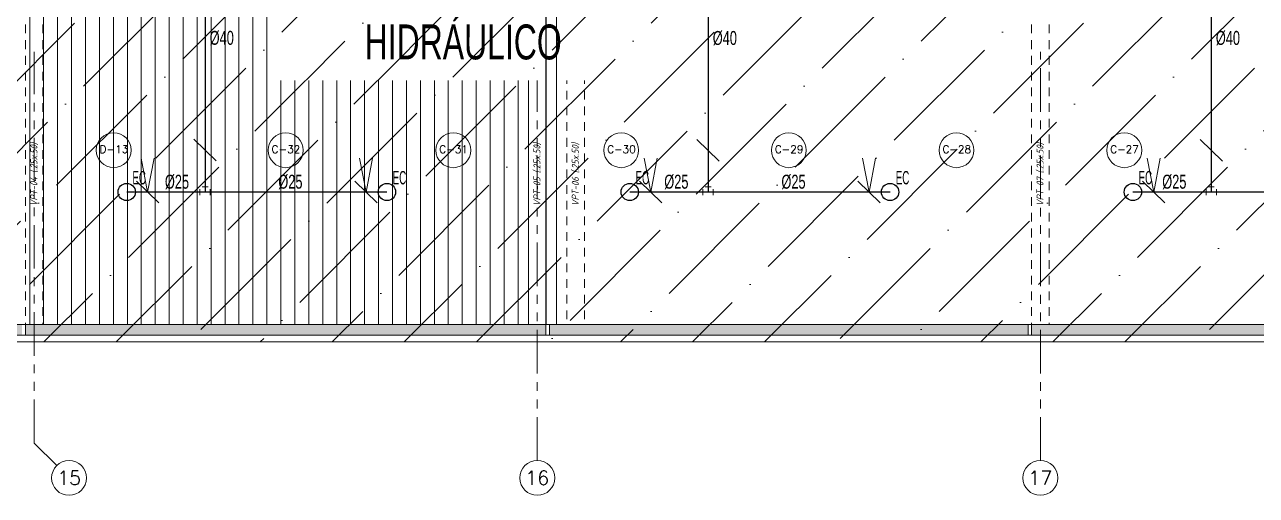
# Model space of a CAD drawing. Header units: millimetres. Extents: x 2085 to 2829, y 1352 to 1631.
# Drawn here: x 2195.96 to 2213.61, y 1440.64 to 1447.39 of the extents above; entities that cross this region are included whole.
import ezdxf
from ezdxf.enums import TextEntityAlignment as Align

# ---------------------------------------------------------------- set-up
doc = ezdxf.new("R2010")
doc.units = ezdxf.units.MM
for name, pattern in [('HIDDEN', [0.375, 0.25, -0.125]), ('HIDDEN2', [0.1875, 0.125, -0.0625]), ('PHANTOM', [2.5, 1.25, -0.25, 0.25, -0.25, 0.25, -0.25]), ('PHANTOM2', [1.25, 0.625, -0.125, 0.125, -0.125, 0.125, -0.125])]:
    doc.linetypes.add(name, pattern=pattern)
doc.layers.get('0').update_dxf_attribs({"color": 251, "lineweight": 9})
for name, color, linetype, lineweight in [('000 SOS 911 - ACCESORIOS ACI', 3, 'Continuous', 20), ('000 SOS 911 ROCIADORES', 5, 'Continuous', 25), ('000 SOS 911 TEXTOS ACI', 7, 'Continuous', 9), ('000 SOS 911 TUBERIA ACI', 3, 'Continuous', 25), ('A-EJES', 251, 'PHANTOM', 9), ('A-ESTRUCTURA-HATCH', 251, 'Continuous', 13), ('A-ESTRUCTURA-PLACAS', 251, 'Continuous', 13), ('A-ESTRUCTURA-VIGAS', 251, 'HIDDEN2', 13), ('A-HATCH', 251, 'Continuous', 9), ('A-LINEAS', 251, 'Continuous', 9), ('A-MUROS', 251, 'Continuous', 9), ('A-NUMERO ESTAC', 251, 'Continuous', 13), ('A-TEXTO-INDICACIONES', 251, 'Continuous', 13)]:
    doc.layers.add(name, color=color, linetype=linetype, lineweight=lineweight)
doc.layers.add('A_50_Vigas Chata', color=251, linetype='HIDDEN', lineweight=13, plot=False)
doc.styles.add('APPIA -TEXTOS-GENERALES', font='isocp.shx', dxfattribs={"oblique": 15})
doc.styles.add('PIPE', font='ARIALN.TTF', dxfattribs={"width": 0.8})
doc.styles.add('ROMANS', font='romans.shx', dxfattribs={"width": 0.8})

# ---------------------------------------------------------------- blocks, each defined once
blk = doc.blocks.new('EST P2')
at = {"layer": 'A-ESTRUCTURA-HATCH'}
h = blk.add_hatch(color=256, dxfattribs=at)
h.dxf.hatch_style = 1
h.paths.add_polyline_path([(-19.425, 5.95), (-23.374, 5.95), (-23.374, 5), (-25.49, 5), (-25.49, 4.85), (-23.224, 4.85), (-23.224, 5.75), (-19.575, 5.75), (-19.575, 4.85), (-18.03, 4.85), (-18.03, 5), (-19.425, 5)])
h.paths.add_polyline_path([(-25.54, 5), (-32.4, 5), (-32.4, 4.85), (-25.54, 4.85)])
h.paths.add_polyline_path([(-32.45, 5), (-39.91, 5), (-39.91, 4.85), (-32.45, 4.85)])
h.paths.add_polyline_path([(-39.96, 5), (-44.735, 5), (-44.735, 4.85), (-39.96, 4.85)])
h.paths.add_polyline_path([(-44.785, 5.05), (-45.035, 5.05), (-45.035, 0.15), (-47.24, 0.15), (-47.24, -0.15), (-44.785, -0.15)])
h.paths.add_polyline_path([(-46.99, -0.2), (-47.24, -0.2), (-47.24, -6.1), (-46.99, -6.1)])
h.paths.add_polyline_path([(-46.99, -6.15), (-47.24, -6.15), (-47.24, -11.4), (-46.99, -11.4)])
h.paths.add_polyline_path([(-39.96, -11.15), (-46.94, -11.15), (-46.94, -11.3), (-39.96, -11.3)])
h.paths.add_polyline_path([(-32.45, -11.15), (-39.91, -11.15), (-39.91, -11.3), (-32.45, -11.3)])
h.paths.add_polyline_path([(-25.54, -11.15), (-32.4, -11.15), (-32.4, -11.3), (-25.54, -11.3)])
h.paths.add_polyline_path([(-18.03, -11.15), (-25.49, -11.15), (-25.49, -11.3), (-18.03, -11.3)])
h.paths.add_polyline_path([(-11.12, -11.15), (-17.98, -11.15), (-17.98, -11.3), (-11.12, -11.3)])
h.paths.add_polyline_path([(-3.61, -11.15), (-11.07, -11.15), (-11.07, -11.3), (-3.61, -11.3)])
h.paths.add_polyline_path([(3.6, -11.15), (-3.56, -11.15), (-3.56, -11.3), (3.6, -11.3)])
h.paths.add_polyline_path([(12.2, -11.15), (3.65, -11.15), (3.65, -11.3), (12.2, -11.3)])
h.paths.add_polyline_path([(18.02, -11.15), (12.25, -11.15), (12.25, -11.3), (18.02, -11.3)])
h.paths.add_polyline_path([(23.02, -11.15), (18.07, -11.15), (18.07, -11.3), (23.02, -11.3)])
h.paths.add_polyline_path([(30.23, -11.15), (23.07, -11.15), (23.07, -11.3), (30.23, -11.3)])
h.paths.add_polyline_path([(35.53, -11.15), (30.28, -11.15), (30.28, -11.3), (35.53, -11.3)])
h.paths.add_polyline_path([(43.04, -11.15), (35.58, -11.15), (35.58, -11.3), (43.04, -11.3)])
h.paths.add_polyline_path([(49.95, -11.15), (43.09, -11.15), (43.09, -11.3), (49.95, -11.3)])
h.paths.add_polyline_path([(57.46, -11.15), (50, -11.15), (50, -11.3), (57.46, -11.3)])
h.paths.add_polyline_path([(64.37, -11.15), (57.51, -11.15), (57.51, -11.3), (64.37, -11.3)])
h.paths.add_polyline_path([(71.88, -11.15), (64.42, -11.15), (64.42, -11.3), (71.88, -11.3)])
h.paths.add_polyline_path([(59.801, -0.15), (60.001, -0.15, -0.616916), (65.272, 2.496), (65.272, -0.15), (65.422, -0.15), (65.422, 2.378, -0.221665), (66.601, -0.15), (66.801, -0.15, 0.99999)], flags=0)
h.paths.add_polyline_path([(72.801, -0.15), (73.001, -0.15, 1), (53.601, -0.15), (53.801, -0.15, -1)])
h.paths.add_polyline_path([(53.376, 5), (51.865, 5), (51.865, 4.85), (53.376, 4.85)])
h.paths.add_polyline_path([(51.865, 5), (47.915, 5), (47.915, -0.15), (50.25, -0.15), (50.25, 0), (48.065, 0), (48.065, 2.05), (50.015, 2.05), (50.015, 2.2), (48.065, 2.2), (48.065, 4.85), (51.715, 4.85), (51.715, 1.9), (51.865, 1.9), (51.865, 4.85), (51.865, 4.85)])
h.paths.add_polyline_path([(47.865, 5), (43.09, 5), (43.09, 4.85), (47.865, 4.85)])
h.paths.add_polyline_path([(43.04, 5), (35.58, 5), (35.58, 4.85), (43.04, 4.85)])
h.paths.add_polyline_path([(32.726, 5.95), (28.776, 5.95), (28.776, 5), (23.07, 5), (23.07, 4.85), (28.926, 4.85), (28.926, 5.75), (32.576, 5.75), (32.576, 4.85), (35.53, 4.85), (35.53, 5), (32.726, 5)])
h.paths.add_polyline_path([(23.02, 5), (18.07, 5), (18.07, 4.85), (23.02, 4.85)])
h.paths.add_polyline_path([(18.02, 5), (12.25, 5), (12.25, 4.85), (18.02, 4.85)])
h.paths.add_polyline_path([(12.2, 5), (5.876, 5), (5.876, 4.85), (12.2, 4.85)])
h.paths.add_polyline_path([(3.775, 5), (-3.56, 5), (-3.56, 4.85), (-0.175, 4.85), (-0.175, -0.151), (1.925, -0.151), (1.925, 0), (-0.025, 0), (-0.025, 2.05), (3.775, 2.05), (3.775, 2.2), (-0.025, 2.2), (-0.025, 4.85), (3.625, 4.85), (3.625, 3.2), (3.775, 3.2)])
h.paths.add_polyline_path([(-3.61, 5), (-11.07, 5), (-11.07, 4.85), (-3.61, 4.85)])
h.paths.add_polyline_path([(-11.12, 5), (-17.98, 5), (-17.98, 4.85), (-11.12, 4.85)])
at = {"layer": 'A-ESTRUCTURA-PLACAS'}
for p, q in [((43.04, -11.15), (43.04, -11.3)), ((49.95, -11.15), (49.95, -11.3)), ((50, -11.15), (50, -11.3))]:
    blk.add_line(p, q, dxfattribs=at)
for points in [[(43.04, -11.3), (35.58, -11.3), (35.58, -11.15), (43.04, -11.15)], [(43.09, -11.3), (43.09, -11.15), (49.95, -11.15)], [(50, -11.15), (57.46, -11.15)], [(49.95, -11.3), (43.09, -11.3)], [(57.46, -11.3), (50, -11.3)]]:
    blk.add_lwpolyline(points, dxfattribs=at)
at = {"layer": 'A-ESTRUCTURA-VIGAS'}
for points in [[(43.34, -6.45), (43.34, -11.15)], [(43.59, -6.45), (43.59, -11.15)], [(35.58, -6.85), (35.58, -11.15)], [(35.83, -6.85), (35.83, -11.15)], [(42.79, -6.85), (42.79, -11.15)], [(43.04, -6.85), (43.04, -11.15)], [(50, -6.85), (50, -11.15)], [(50.25, -6.85), (50.25, -11.15)]]:
    blk.add_lwpolyline(points, dxfattribs=at)
at = {"layer": 'A_50_Vigas Chata', "char_height": 0.1, "attachment_point": 5, "rotation": 90, "style": 'APPIA -TEXTOS-GENERALES'}
for s, insert in [('VPT-04 (.25x.50)', (35.705, -9)), ('VPT-05 (.25x.50)', (42.915, -9)), ('VPT-06 (.25x.50)', (43.465, -9)), ('VPT-07 (.25x.50)', (50.125, -9))]:
    blk.add_mtext(s, dxfattribs=dict(at, insert=insert))
blk = doc.blocks.new('EJES 1P')
at = {"layer": 'A-EJES', "linetype": 'PHANTOM2'}
blk.add_line((81.038, -18.221), (80.714, -17.898), dxfattribs=at)
for points in [[(80.714, -17.898), (80.714, -12.292)], [(87.924, -18.151), (87.924, -12.292)], [(95.134, -18.151), (95.134, -12.292)]]:
    blk.add_lwpolyline(points, dxfattribs=at)
at = {"layer": 'A-EJES', "linetype": 'Continuous'}
for centre in [(81.214, -18.398), (87.924, -18.398), (95.134, -18.398)]:
    blk.add_circle(centre, 0.25, dxfattribs=at)
at = {"layer": 'A-EJES', "linetype": 'Continuous', "style": 'ROMANS'}
for s, p in [('15', (81.214, -18.398)), ('16', (87.924, -18.398)), ('17', (95.134, -18.398))]:
    blk.add_text(s, height=0.2, dxfattribs=at).set_placement(p, align=Align.MIDDLE_CENTER)
blk = doc.blocks.new('EJE')
at = {"linetype": 'Continuous'}
blk.add_circle((0, 0), 0.5, dxfattribs=at)
at = {"layer": 'A-TEXTO-INDICACIONES', "style": 'ROMANS'}
blk.add_attdef('EJE', text='', height=0.22, rotation=0, dxfattribs=at).set_placement((0.007, 0.028), align=Align.MIDDLE_CENTER)

msp = doc.modelspace()

# ---------------------------------------------------------------- hatches: boundary and pattern name
at = {"layer": 'A-HATCH'}
h = msp.add_hatch(dxfattribs=at)
h.set_pattern_fill('_USER', color=256, scale=0.2, angle=90, pattern_type=0)
h.set_pattern_definition([(90, (2203.43017, 1451.08656), (-0.2, 1e-17), [])])
h.paths.add_polyline_path([(2171.5, 1459.088), (2171.5, 1443.088), (2203.18, 1443.088), (2203.18, 1459.088)])

# ---------------------------------------------------------------- linework, layer by layer
at = {"layer": '000 SOS 911 - ACCESORIOS ACI', "color": 8}
for p, q in [((2198.704, 1445.434), (2198.384, 1445.745)), ((2205.914, 1445.431), (2205.594, 1445.742)), ((2213.124, 1445.432), (2212.804, 1445.743)), ((2197.721, 1444.988), (2197.628, 1445.475)), ((2197.721, 1444.988), (2197.813, 1445.475)), ((2200.851, 1444.988), (2200.758, 1445.475)), ((2200.851, 1444.988), (2200.943, 1445.475)), ((2204.931, 1444.988), (2204.838, 1445.475)), ((2204.931, 1444.988), (2205.023, 1445.475)), ((2208.061, 1444.988), (2207.968, 1445.475)), ((2208.061, 1444.988), (2208.153, 1445.475)), ((2212.141, 1444.988), (2212.048, 1445.475)), ((2212.141, 1444.988), (2212.233, 1445.475)), ((2197.881, 1444.832), (2197.56, 1445.143)), ((2198.501, 1445.062), (2198.587, 1445.062)), ((2198.587, 1445.062), (2198.501, 1445.062)), ((2198.544, 1445.062), (2198.544, 1444.988)), ((2198.544, 1445.062), (2198.544, 1444.988)), ((2201.011, 1444.832), (2200.69, 1445.143)), ((2205.091, 1444.832), (2204.77, 1445.143)), ((2205.711, 1445.062), (2205.797, 1445.062)), ((2205.797, 1445.062), (2205.711, 1445.062)), ((2205.754, 1445.062), (2205.754, 1444.988)), ((2205.754, 1445.062), (2205.754, 1444.988)), ((2208.221, 1444.832), (2207.9, 1445.143)), ((2212.301, 1444.832), (2211.98, 1445.143)), ((2212.921, 1445.062), (2213.007, 1445.062)), ((2213.007, 1445.062), (2212.921, 1445.062)), ((2212.964, 1445.062), (2212.964, 1444.988)), ((2212.964, 1445.062), (2212.964, 1444.988)), ((2198.47, 1444.945), (2198.47, 1445.031)), ((2198.47, 1444.988), (2198.544, 1444.988)), ((2198.618, 1444.988), (2198.544, 1444.988)), ((2198.618, 1444.945), (2198.618, 1445.031)), ((2205.68, 1444.945), (2205.68, 1445.031)), ((2205.68, 1444.988), (2205.754, 1444.988)), ((2205.828, 1444.988), (2205.754, 1444.988)), ((2205.828, 1444.945), (2205.828, 1445.031)), ((2212.89, 1444.945), (2212.89, 1445.031)), ((2212.89, 1444.988), (2212.964, 1444.988)), ((2213.038, 1444.988), (2212.964, 1444.988)), ((2213.038, 1444.945), (2213.038, 1445.031))]:
    msp.add_line(p, q, dxfattribs=at)
at = {"layer": '000 SOS 911 ROCIADORES', "color": 8}
for centre in [(2197.421, 1444.988), (2197.421, 1444.988), (2201.151, 1444.988), (2201.151, 1444.988), (2204.631, 1444.988), (2204.631, 1444.988), (2208.361, 1444.988), (2208.361, 1444.988), (2211.841, 1444.988), (2211.841, 1444.988)]:
    msp.add_circle(centre, 0.124, dxfattribs=at)
at = {"layer": '000 SOS 911 TUBERIA ACI', "color": 8}
for points in [[(2198.544, 1457.138), (2198.544, 1444.988)], [(2205.754, 1457.138), (2205.754, 1444.988)], [(2212.964, 1452.094), (2212.964, 1444.988)], [(2201.151, 1444.988), (2197.421, 1444.988)], [(2208.361, 1444.988), (2204.631, 1444.988)], [(2215.571, 1444.988), (2211.841, 1444.988)]]:
    msp.add_lwpolyline(points, dxfattribs=at)
at = {"layer": 'A-LINEAS'}
msp.add_lwpolyline([(2171.5, 1459.088), (2171.5, 1443.088), (2203.18, 1443.088), (2203.18, 1459.088)], close=True, dxfattribs=at)
at = {"layer": 'A-MUROS'}
for p, q in [((2232.266, 1443.088), (2113.4, 1443.088)), ((2113.4, 1442.938), (2232.266, 1442.938))]:
    msp.add_line(p, q, dxfattribs=at)

# ---------------------------------------------------------------- block references
for name, p in [('EJES 1P', (2115.381, 1459.288)), ('EST P2', (2160.39, 1454.238))]:
    msp.add_blockref(name, p)
at = {"layer": 'A-NUMERO ESTAC', "color": 8, "xscale": 0.5, "yscale": 0.5, "zscale": 0.5}
for p, values in [((2197.235, 1445.588, 0), {'EJE': 'D-13'}), ((2199.7, 1445.587), {'EJE': 'C-32'}), ((2202.103, 1445.587), {'EJE': 'C-31'}), ((2204.508, 1445.587), {'EJE': 'C-30'}), ((2206.91, 1445.587), {'EJE': 'C-29'}), ((2209.313, 1445.587), {'EJE': 'C-28'}), ((2211.718, 1445.587), {'EJE': 'C-27'})]:
    msp.add_blockref('EJE', p, dxfattribs=at).add_auto_attribs(values)

# ---------------------------------------------------------------- texts
at = {"layer": '000 SOS 911 ROCIADORES', "color": 8, "style": 'PIPE', "width": 0.641273}
for p, p2 in [((2197.503, 1445.098), (2197.697, 1445.098)), ((2197.503, 1445.098), (2197.697, 1445.098)), ((2201.233, 1445.098), (2201.427, 1445.098)), ((2201.233, 1445.098), (2201.427, 1445.098)), ((2204.713, 1445.098), (2204.907, 1445.098)), ((2204.713, 1445.098), (2204.907, 1445.098)), ((2208.443, 1445.098), (2208.637, 1445.098)), ((2208.443, 1445.098), (2208.637, 1445.098)), ((2211.923, 1445.098), (2212.117, 1445.098)), ((2211.923, 1445.098), (2212.117, 1445.098))]:
    msp.add_text('EC', height=0.191, dxfattribs=at).set_placement(p, p2, align=Align.FIT)
at = {"layer": '000 SOS 911 TEXTOS ACI', "color": 8, "char_height": 0.2, "attachment_point": 1, "style": 'PIPE'}
for s, insert in [('%%C40', (2198.61, 1447.298, 0)), ('%%C40', (2205.82, 1447.296, 0)), ('%%C40', (2213.03, 1447.297, 0)), ('%%C25', (2197.968, 1445.236, 0)), ('%%C25', (2199.594, 1445.236, 0)), ('%%C25', (2205.125, 1445.236, 0)), ('%%C25', (2206.804, 1445.236, 0)), ('%%C25', (2212.262, 1445.236, 0))]:
    msp.add_mtext_dynamic_manual_height_columns(s, width=0.551, gutter_width=1.915, heights=[0.0124], dxfattribs=dict(at, insert=insert))

# ---------------------------------------------------------------- next in the draw order: texts
at = {"layer": '000 SOS 911 TEXTOS ACI', "color": 8, "insert": (2199.886, 1448.224), "char_height": 0.3, "width": 4.71547, "attachment_point": 1, "rotation": 359.9774, "style": 'PIPE', "bg_fill": 3, "box_fill_scale": 2, "bg_fill_color": 256, "bg_fill_transparency": 0}
msp.add_mtext('\\pxqc;{\\H1.66667x;ÁREA DE CALCULO HIDRÁULICO }', dxfattribs=at)

# ---------------------------------------------------------------- next in the draw order: hatches: boundary and pattern name
h = msp.add_hatch()
h.set_pattern_fill('ANSI36', color=4, scale=0.23)
h.set_pattern_definition([(45, (-12.33495, -80), (0.38727355, 1.420003), [1.825625, -0.365125, 0, -0.365125])])
h.paths.add_polyline_path([(2232.271, 1459.288), (2183.586, 1459.288), (2183.586, 1442.838), (2232.271, 1442.838)])

# ---------------------------------------------------------------- next in the draw order: linework, layer by layer
msp.add_lwpolyline([(2183.586, 1459.288), (2232.271, 1459.288), (2232.271, 1442.838), (2183.586, 1442.838)], close=True)
at = {"color": 4}
msp.add_lwpolyline([(2183.586, 1459.288), (2232.271, 1459.288), (2232.271, 1442.838), (2183.586, 1442.838)], close=True, dxfattribs=at)
at = {"color": 8}
for points in [[(2203.43, 1459.088), (2203.58, 1459.088), (2203.58, 1443.088), (2203.43, 1443.088)], [(2203.431, 1459.088), (2203.581, 1459.088), (2203.581, 1443.088), (2203.431, 1443.088)]]:
    msp.add_lwpolyline(points, close=True, dxfattribs=at)

doc.saveas('drawing.dxf')
